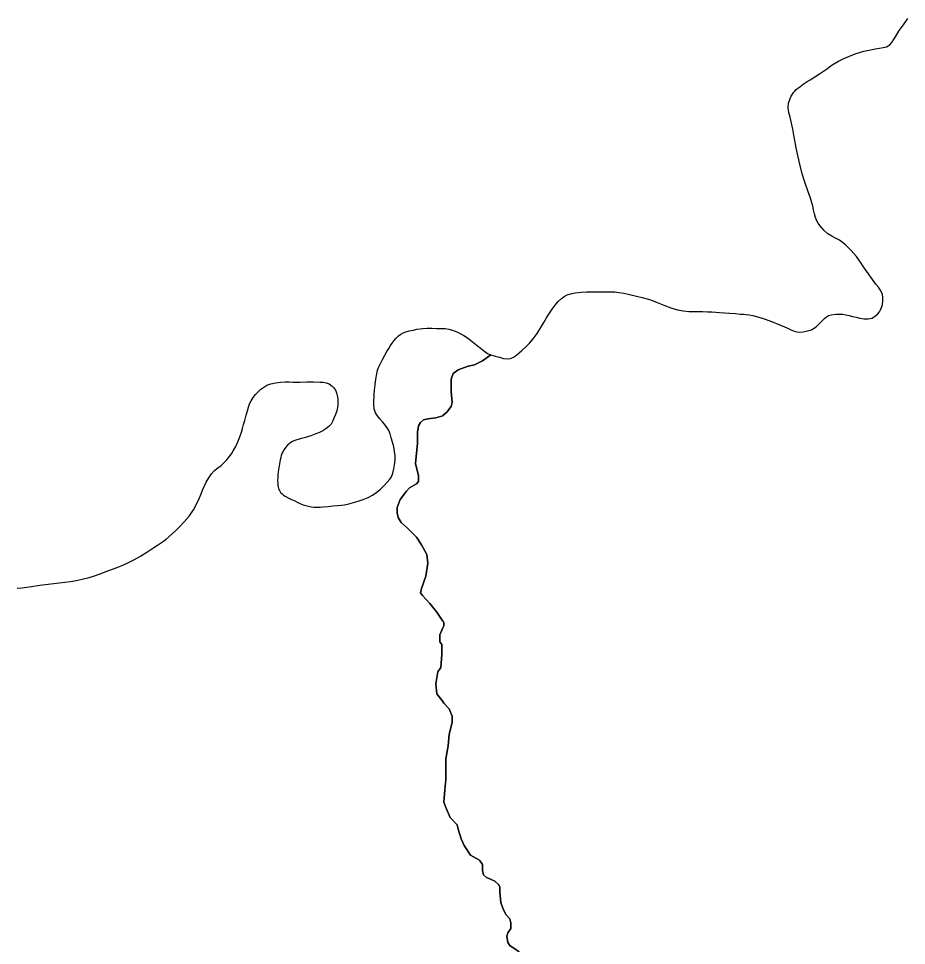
# Model space of a CAD drawing. Header units: inches. Extents: x 11258954 to 11313122, y 3645444 to 3695200.
# Drawn here: x 11272582 to 11273456, y 3690542 to 3691454 of the extents above; entities that cross this region are included whole.
import ezdxf

# ---------------------------------------------------------------- set-up
doc = ezdxf.new("R2010")
doc.units = ezdxf.units.IN
doc.header["$MEASUREMENT"] = 0
doc.layers.add('AnnexationHistory', color=183, linetype='Continuous')
doc.layers.add('ZipCode', color=108, linetype='Continuous')

msp = doc.modelspace()

# ---------------------------------------------------------------- linework, layer by layer
at = {"layer": 'AnnexationHistory'}
for points in [[(11273075, 3690535.75, 0), (11273066, 3690542.25, 0), (11273064, 3690545, 0), (11273063, 3690551.25, 0), (11273064, 3690554.5, 0), (11273067, 3690558.75, 0), (11273067, 3690564.5, 0), (11273066, 3690568.25, 0), (11273062, 3690572.5, 0), (11273059, 3690578.75, 0), (11273057, 3690584.5, 0), (11273056, 3690594.75, 0), (11273056, 3690599.5, 0), (11273055, 3690602, 0), (11273051, 3690605.5, 0), (11273047, 3690607.5, 0), (11273043, 3690609, 0), (11273040, 3690611.75, 0), (11273039, 3690616, 0), (11273039, 3690622, 0), (11273036, 3690626.25, 0), (11273027, 3690631, 0), (11273021, 3690640.5, 0), (11273018, 3690647, 0), (11273015, 3690656.75, 0), (11273014, 3690660.75, 0), (11273007, 3690668.25, 0), (11273003, 3690678, 0), (11273001, 3690683.25, 0), (11273002, 3690695.25, 0), (11273003, 3690705.25, 0), (11273003, 3690715.75, 0), (11273003, 3690726, 0), (11273005, 3690738.75, 0), (11273006, 3690750, 0), (11273009, 3690761.75, 0), (11273009, 3690768, 0), (11273006, 3690775, 0), (11273001, 3690780.5, 0), (11273000, 3690782.25, 0), (11272994, 3690790, 0), (11272993, 3690799.75, 0), (11272995, 3690811.5, 0), (11272998, 3690815.75, 0), (11272999, 3690828.5, 0), (11272999, 3690838.5, 0), (11272997, 3690841, 0), (11272997, 3690848, 0), (11273000, 3690854.75, 0), (11273001, 3690856.75, 0), (11273001, 3690860.25, 0), (11273000, 3690861.5, 0), (11272994, 3690870.25, 0), (11272987, 3690878.75, 0), (11272980, 3690886.5, 0), (11272978, 3690889.25, 0), (11272979, 3690893.5, 0), (11272983, 3690905.75, 0), (11272985, 3690918.5, 0), (11272984, 3690927, 0), (11272979, 3690936.5, 0), (11272974, 3690944, 0), (11272965, 3690952.75, 0), (11272959, 3690958.5, 0), (11272956, 3690963.5, 0), (11272955, 3690968, 0), (11272955, 3690973.25, 0), (11272958, 3690981, 0), (11272964, 3690989.25, 0), (11272967, 3690992.5, 0), (11272974, 3690996.5, 0), (11272976, 3690998.75, 0), (11272976, 3691004.5, 0), (11272973, 3691016.5, 0), (11272974, 3691026.75, 0), (11272975, 3691036.25, 0), (11272975, 3691047.25, 0), (11272976, 3691053.5, 0), (11272978, 3691057, 0), (11272981, 3691059.5, 0), (11272985, 3691060.5, 0), (11272993, 3691061.5, 0), (11273000, 3691063.5, 0), (11273000, 3691063.75, 0), (11273004, 3691067, 0), (11273008, 3691072.5, 0), (11273009, 3691076.5, 0), (11273008, 3691087.5, 0), (11273008, 3691099.5, 0), (11273010, 3691105, 0), (11273015, 3691108.75, 0), (11273025, 3691112.5, 0), (11273031, 3691113.5, 0), (11273039, 3691117.75, 0), (11273047.25, 3691123.4375, 0), (11273051.3125, 3691122.25, 0), (11273055.8125, 3691121.0625, 0), (11273059.6565, 3691120, 0), (11273063.1565, 3691119.5, 0), (11273066.469, 3691119.875, 0), (11273069.4375, 3691121.1875, 0), (11273072.3125, 3691123.125, 0), (11273075.0625, 3691125.5, 0), (11273077.6565, 3691127.875, 0), (11273081.5315, 3691131.5, 0), (11273085.1875, 3691135.0625, 0), (11273088.844, 3691139.25, 0), (11273092.8125, 3691144.625, 0), (11273096.5315, 3691150.375, 0), (11273099.375, 3691155.3125, 0), (11273101.9065, 3691159.875, 0), (11273104.7815, 3691164.5625, 0), (11273107.5, 3691168.5, 0), (11273110.469, 3691172.3125, 0), (11273113.5625, 3691175.875, 0), (11273116.75, 3691178.9375, 0), (11273119.3125, 3691180.875, 0), (11273122.219, 3691182.5, 0), (11273125.7815, 3691183.6875, 0), (11273130.3125, 3691184.5, 0), (11273136.4065, 3691185.125, 0), (11273141.219, 3691185.375, 0), (11273145.594, 3691185.375, 0), (11273151.094, 3691185.4375, 0), (11273169.1565, 3691185.5625, 0), (11273173.219, 3691185, 0), (11273178, 3691184.125, 0), (11273183.8125, 3691182.8125, 0), (11273190.719, 3691181.1875, 0), (11273196.2815, 3691179.875, 0), (11273201, 3691178.6875, 0), (11273205.344, 3691177.25, 0), (11273211.094, 3691174.9375, 0), (11273217.5315, 3691172.25, 0), (11273224.2815, 3691169.6875, 0), (11273230.875, 3691167.6875, 0), (11273236.5315, 3691166.6875, 0), (11273242.25, 3691166.3125, 0), (11273248.4375, 3691166.1875, 0), (11273255.625, 3691166.0625, 0), (11273260.5315, 3691165.875, 0), (11273264.844, 3691165.75, 0), (11273268.6875, 3691165.5, 0), (11273272.375, 3691165.25, 0), (11273277.25, 3691164.875, 0), (11273282.625, 3691164.4375, 0), (11273288.0315, 3691164.0625, 0), (11273293.125, 3691163.6875, 0), (11273295.844, 3691163.5, 0), (11273298.5625, 3691163.25, 0), (11273301.5625, 3691162.8125, 0), (11273305.094, 3691162.0625, 0), (11273311.219, 3691160.4375, 0), (11273316.375, 3691158.8125, 0), (11273320.875, 3691157.25, 0), (11273325.0625, 3691155.6875, 0), (11273328.5625, 3691154.3125, 0), (11273332.4065, 3691152.75, 0), (11273336.375, 3691151.0625, 0), (11273340.219, 3691149.3125, 0), (11273342.75, 3691148.1875, 0), (11273343.5, 3691147.8125, 0), (11273346.7815, 3691146.5625, 0), (11273350.4065, 3691145.9375, 0), (11273354.594, 3691146.125, 0), (11273357.719, 3691146.6875, 0), (11273360.4375, 3691147.375, 0), (11273362.8125, 3691148.25, 0), (11273364.9375, 3691149.3125, 0), (11273367.4065, 3691151.0625, 0), (11273369.875, 3691153.25, 0), (11273372.2815, 3691155.625, 0), (11273374.5315, 3691158.0625, 0), (11273376.0625, 3691159.6875, 0), (11273377.719, 3691161.0625, 0), (11273379.7815, 3691162.125, 0), (11273382.5, 3691162.875, 0), (11273386.875, 3691163.4375, 0), (11273390.5315, 3691163.5625, 0), (11273393.75, 3691163.375, 0), (11273396.875, 3691162.875, 0), (11273400.0315, 3691162.1875, 0), (11273403.375, 3691161.375, 0), (11273406.875, 3691160.5, 0), (11273410.4375, 3691159.6875, 0), (11273414.625, 3691158.9375, 0), (11273418.75, 3691158.8125, 0), (11273422.719, 3691159.6875, 0), (11273426.4065, 3691162.0625, 0), (11273428.3125, 3691164, 0), (11273429.844, 3691165.9375, 0), (11273431.0625, 3691167.9375, 0), (11273432, 3691170.0625, 0), (11273432.844, 3691173.1875, 0), (11273433.25, 3691176.5, 0), (11273433.25, 3691179.8125, 0), (11273432.7815, 3691182.8125, 0), (11273431.9375, 3691185.25, 0), (11273430.625, 3691187.5, 0), (11273428.7815, 3691190, 0), (11273426.4065, 3691193.1875, 0), (11273421.344, 3691200.0625, 0), (11273417.5, 3691205.5625, 0), (11273414.3125, 3691210.25, 0), (11273411.25, 3691214.75, 0), (11273407.125, 3691220.375, 0), (11273402.1565, 3691226.3125, 0), (11273396.5315, 3691231.875, 0), (11273390.5, 3691236.3125, 0), (11273386.75, 3691238.3125, 0), (11273382.969, 3691240.1875, 0), (11273379.1565, 3691242.5625, 0), (11273375.3125, 3691245.875, 0), (11273372.969, 3691248.4375, 0), (11273371, 3691250.8125, 0), (11273369.4065, 3691253.125, 0), (11273368.1565, 3691255.4375, 0), (11273366.9375, 3691258.625, 0), (11273365.9065, 3691262.25, 0), (11273365.0315, 3691266.0625, 0), (11273364.1565, 3691269.8125, 0), (11273361.9375, 3691277.5625, 0), (11273359.375, 3691284.8125, 0), (11273356.594, 3691292.5625, 0), (11273353.7815, 3691301.75, 0), (11273351.3125, 3691311.3125, 0), (11273349.4065, 3691319.75, 0), (11273347.875, 3691327.375, 0), (11273346.594, 3691334.4375, 0), (11273345.625, 3691339.6875, 0), (11273344.5, 3691345.5, 0), (11273343.219, 3691351.5625, 0), (11273341.8125, 3691357.5625, 0), (11273340.719, 3691362.125, 0), (11273340.0315, 3691366.5625, 0), (11273340.25, 3691371.125, 0), (11273341.8125, 3691375.9375, 0), (11273342.9375, 3691378.125, 0), (11273344.125, 3691380, 0), (11273345.344, 3691381.625, 0), (11273346.594, 3691383.125, 0), (11273348, 3691384.5625, 0), (11273349.625, 3691386, 0), (11273351.344, 3691387.4375, 0), (11273352.969, 3691388.6875, 0), (11273354.7815, 3691390, 0), (11273356.6565, 3691391.25, 0), (11273358.844, 3691392.5625, 0), (11273361.75, 3691394.3125, 0), (11273370.8125, 3691400.0625, 0), (11273377.5625, 3691404.75, 0), (11273383.375, 3691408.8125, 0), (11273389.6875, 3691412.625, 0), (11273394.844, 3691415.25, 0), (11273400.3125, 3691417.625, 0), (11273405.875, 3691419.75, 0), (11273411.25, 3691421.4375, 0), (11273414.5, 3691422.25, 0), (11273417.8125, 3691422.9375, 0), (11273421.4375, 3691423.6875, 0), (11273425.594, 3691424.625, 0), (11273429.875, 3691425.375, 0), (11273433.625, 3691425.875, 0), (11273436.969, 3691426.75, 0), (11273439.969, 3691428.625, 0), (11273441.6565, 3691430.4375, 0), (11273442.6565, 3691431.8125, 0), (11273443.094, 3691432.4375, 0), (11273444.375, 3691434.5, 0), (11273445.5625, 3691436.5625, 0), (11273449.375, 3691442.625, 0), (11273453.469, 3691448.4375, 0), (11273457.7815, 3691454.5, 0)], [(11272580.6565, 3690893.6875, 0), (11272585.625, 3690894.3125, 0), (11272590.219, 3690894.9375, 0), (11272594.844, 3690895.625, 0), (11272602.9065, 3690896.6875, 0), (11272611.2815, 3690897.6875, 0), (11272619.594, 3690898.6875, 0), (11272627.5625, 3690899.625, 0), (11272633.1565, 3690900.375, 0), (11272638.75, 3690901.25, 0), (11272644.75, 3690902.5625, 0), (11272651.5, 3690904.4375, 0), (11272656.844, 3690906.125, 0), (11272661.5, 3690907.75, 0), (11272665.75, 3690909.25, 0), (11272669.875, 3690910.8125, 0), (11272674.6875, 3690912.625, 0), (11272679.7815, 3690914.5625, 0), (11272684.875, 3690916.625, 0), (11272689.8125, 3690918.8125, 0), (11272696.094, 3690921.9375, 0), (11272702.094, 3690925.4375, 0), (11272708.344, 3690929.375, 0), (11272715.344, 3690933.9375, 0), (11272718.7815, 3690936.1875, 0), (11272721.875, 3690938.1875, 0), (11272724.6875, 3690940.0625, 0), (11272727.3125, 3690941.9375, 0), (11272730.5, 3690944.5625, 0), (11272733.719, 3690947.5, 0), (11272736.969, 3690950.6875, 0), (11272740.094, 3690953.875, 0), (11272745.219, 3690959.25, 0), (11272749.9375, 3690964.75, 0), (11272754.2815, 3690971, 0), (11272758.4375, 3690978.625, 0), (11272760.344, 3690982.875, 0), (11272761.875, 3690986.625, 0), (11272763.2815, 3690990.1875, 0), (11272764.8125, 3690993.8125, 0), (11272766.9375, 3690998.1875, 0), (11272769.4065, 3691002.5, 0), (11272772.1565, 3691006.5, 0), (11272775.1875, 3691009.75, 0), (11272777.125, 3691011.3125, 0), (11272779.219, 3691012.8125, 0), (11272781.469, 3691014.625, 0), (11272783.969, 3691016.9375, 0), (11272787.125, 3691020.3125, 0), (11272789.625, 3691023.1875, 0), (11272791.6875, 3691025.9375, 0), (11272793.5625, 3691028.9375, 0), (11272795.9065, 3691033.3125, 0), (11272798.0315, 3691038, 0), (11272799.9375, 3691042.6875, 0), (11272801.5315, 3691047.25, 0), (11272802.6565, 3691051, 0), (11272803.6565, 3691054.8125, 0), (11272804.8125, 3691059, 0), (11272806.3125, 3691064, 0), (11272807.5625, 3691068.3125, 0), (11272808.5315, 3691071.9375, 0), (11272809.625, 3691075.1875, 0), (11272811.125, 3691078.375, 0), (11272813.125, 3691081.4375, 0), (11272815.469, 3691084.375, 0), (11272818.0315, 3691087.125, 0), (11272820.6875, 3691089.5625, 0), (11272823.5315, 3691091.8125, 0), (11272826.6565, 3691093.5625, 0), (11272830.4065, 3691095, 0), (11272835.0625, 3691095.9375, 0), (11272840.25, 3691096.5625, 0), (11272844.5315, 3691096.8125, 0), (11272848.4375, 3691096.8125, 0), (11272852.594, 3691096.75, 0), (11272859.219, 3691096.75, 0), (11272865.8125, 3691096.875, 0), (11272872.375, 3691096.875, 0), (11272878.9375, 3691096.75, 0), (11272882.094, 3691096.5, 0), (11272885.1565, 3691095.9375, 0), (11272888.125, 3691094.8125, 0), (11272890.9065, 3691092.75, 0), (11272892.219, 3691091.4375, 0), (11272893.3125, 3691090.125, 0), (11272894.1875, 3691088.75, 0), (11272894.9065, 3691087.1875, 0), (11272895.6565, 3691084.75, 0), (11272896.125, 3691082.25, 0), (11272896.375, 3691079.875, 0), (11272896.5, 3691077.5625, 0), (11272896.5, 3691074.5625, 0), (11272896.1875, 3691071.625, 0), (11272895.4375, 3691068.4375, 0), (11272894.094, 3691064.8125, 0), (11272892.594, 3691061.125, 0), (11272891.3125, 3691058, 0), (11272889.844, 3691055.3125, 0), (11272887.719, 3691052.875, 0), (11272884.7815, 3691050.5625, 0), (11272881.6565, 3691048.625, 0), (11272878.344, 3691047.0625, 0), (11272874.969, 3691045.6875, 0), (11272869.875, 3691043.875, 0), (11272864.6875, 3691042.25, 0), (11272859.469, 3691040.75, 0), (11272854.219, 3691039.3125, 0), (11272851.875, 3691038.1875, 0), (11272850.094, 3691037.0625, 0), (11272848.625, 3691036.0625, 0), (11272846.9375, 3691034.625, 0), (11272845.1875, 3691032.5, 0), (11272843.5315, 3691030.25, 0), (11272842.219, 3691028.125, 0), (11272841.4375, 3691026.4375, 0), (11272840.8125, 3691024.4375, 0), (11272840.2815, 3691022.3125, 0), (11272839.844, 3691020.125, 0), (11272839.094, 3691016.0625, 0), (11272838.4375, 3691012.125, 0), (11272837.875, 3691008.4375, 0), (11272837.4375, 3691004.9375, 0), (11272837.25, 3691002.5, 0), (11272837.1875, 3690999.75, 0), (11272837.25, 3690997, 0), (11272837.4375, 3690994.5625, 0), (11272837.625, 3690993.4375, 0), (11272837.969, 3690992.25, 0), (11272838.4375, 3690991, 0), (11272839.0315, 3690989.8125, 0), (11272840.1875, 3690988.125, 0), (11272841.5315, 3690986.625, 0), (11272843.0315, 3690985.3125, 0), (11272844.625, 3690984.25, 0), (11272847.6565, 3690982.6875, 0), (11272851.0315, 3690981.1875, 0), (11272854.1875, 3690979.8125, 0), (11272856.594, 3690978.625, 0), (11272859.125, 3690977.3125, 0), (11272862.469, 3690975.9375, 0), (11272866.2815, 3690974.75, 0), (11272870.1565, 3690973.875, 0), (11272873.25, 3690973.5, 0), (11272876.219, 3690973.5, 0), (11272879.1565, 3690973.625, 0), (11272882.125, 3690973.875, 0), (11272886.844, 3690974.3125, 0), (11272891.719, 3690974.8125, 0), (11272896.1875, 3690975.1875, 0), (11272899.6875, 3690975.4375, 0), (11272903, 3690975.875, 0), (11272907.1875, 3690976.8125, 0), (11272911.7815, 3690978.0625, 0), (11272916.4375, 3690979.4375, 0), (11272921.5315, 3690981.125, 0), (11272926.219, 3690983, 0), (11272930.594, 3690985.25, 0), (11272934.8125, 3690988.1875, 0), (11272938.5, 3690991.4375, 0), (11272942, 3690994.9375, 0), (11272945.094, 3690998.25, 0), (11272947.5625, 3691001, 0), (11272949.1875, 3691003.5625, 0), (11272950.5625, 3691007.125, 0), (11272951.625, 3691011.1875, 0), (11272952.375, 3691015.3125, 0), (11272952.844, 3691019.8125, 0), (11272952.875, 3691024, 0), (11272952.4375, 3691028.3125, 0), (11272951.5625, 3691032.875, 0), (11272950.4065, 3691037.5, 0), (11272949.1565, 3691041.875, 0), (11272947.9065, 3691045.8125, 0), (11272946.7815, 3691048.875, 0), (11272945.7815, 3691050.75, 0), (11272944.25, 3691053, 0), (11272942.4065, 3691055.3125, 0), (11272940.4065, 3691057.625, 0), (11272937.75, 3691060.5625, 0), (11272935.4375, 3691063.4375, 0), (11272933.594, 3691066.5625, 0), (11272932.4065, 3691070.375, 0), (11272931.969, 3691074.4375, 0), (11272931.969, 3691078.375, 0), (11272932.1875, 3691081.9375, 0), (11272932.4065, 3691084.75, 0), (11272932.6565, 3691088.8125, 0), (11272933.1565, 3691093.9375, 0), (11272933.875, 3691099.5, 0), (11272934.8125, 3691104.75, 0), (11272935.719, 3691108.3125, 0), (11272936.844, 3691111.6875, 0), (11272938.375, 3691115.125, 0), (11272940.4065, 3691119.0625, 0), (11272942.6565, 3691123.125, 0), (11272944.719, 3691126.625, 0), (11272946.625, 3691129.75, 0), (11272948.375, 3691132.625, 0), (11272949.969, 3691135, 0), (11272951.9065, 3691137.5625, 0), (11272954.094, 3691140.0625, 0), (11272956.344, 3691142.25, 0), (11272958.4375, 3691143.875, 0), (11272960.719, 3691145.125, 0), (11272963.4065, 3691146.125, 0), (11272966.719, 3691147, 0), (11272970.875, 3691147.9375, 0), (11272974.4065, 3691148.625, 0), (11272977.5, 3691149.125, 0), (11272980.2815, 3691149.4375, 0), (11272984.3125, 3691149.6875, 0), (11272989, 3691149.6875, 0), (11272993.9065, 3691149.5625, 0), (11272998.6565, 3691149.4375, 0), (11273002.3125, 3691149.3125, 0), (11273005.844, 3691148.875, 0), (11273009.5625, 3691147.9375, 0), (11273013.8125, 3691146.1875, 0), (11273017.5315, 3691144.3125, 0), (11273020.625, 3691142.5625, 0), (11273023.2815, 3691140.8125, 0), (11273025.7815, 3691139.0625, 0), (11273028.844, 3691136.6875, 0), (11273032.094, 3691134, 0), (11273035.375, 3691131.3125, 0), (11273036.219, 3691130.625, 0), (11273038.5625, 3691128.6875, 0), (11273041.219, 3691126.6875, 0), (11273044, 3691124.9375, 0), (11273047.25, 3691123.4375, 0), (11273039, 3691117.75, 0), (11273031, 3691113.5, 0), (11273025, 3691112.5, 0), (11273015, 3691108.75, 0), (11273010, 3691105, 0), (11273008, 3691099.5, 0), (11273008, 3691087.5, 0), (11273009, 3691076.5, 0), (11273008, 3691072.5, 0), (11273004, 3691067, 0), (11273000, 3691063.75, 0), (11273000, 3691063.5, 0), (11272993, 3691061.5, 0), (11272985, 3691060.5, 0), (11272981, 3691059.5, 0), (11272978, 3691057, 0), (11272976, 3691053.5, 0), (11272975, 3691047.25, 0), (11272975, 3691036.25, 0), (11272974, 3691026.75, 0), (11272973, 3691016.5, 0), (11272976, 3691004.5, 0), (11272976, 3690998.75, 0), (11272974, 3690996.5, 0), (11272967, 3690992.5, 0), (11272964, 3690989.25, 0), (11272958, 3690981, 0), (11272955, 3690973.25, 0), (11272955, 3690968, 0), (11272956, 3690963.5, 0), (11272959, 3690958.5, 0), (11272965, 3690952.75, 0), (11272974, 3690944, 0), (11272979, 3690936.5, 0), (11272984, 3690927, 0), (11272985, 3690918.5, 0), (11272983, 3690905.75, 0), (11272979, 3690893.5, 0), (11272978, 3690889.25, 0), (11272980, 3690886.5, 0), (11272987, 3690878.75, 0), (11272994, 3690870.25, 0), (11273000, 3690861.5, 0), (11273001, 3690860.25, 0), (11273001, 3690856.75, 0), (11273000, 3690854.75, 0), (11272997, 3690848, 0), (11272997, 3690841, 0), (11272999, 3690838.5, 0), (11272999, 3690828.5, 0), (11272998, 3690815.75, 0), (11272995, 3690811.5, 0), (11272993, 3690799.75, 0), (11272994, 3690790, 0), (11273000, 3690782.25, 0), (11273001, 3690780.5, 0), (11273006, 3690775, 0), (11273009, 3690768, 0), (11273009, 3690761.75, 0), (11273006, 3690750, 0), (11273005, 3690738.75, 0), (11273003, 3690726, 0), (11273003, 3690715.75, 0), (11273003, 3690705.25, 0), (11273002, 3690695.25, 0), (11273001, 3690683.25, 0), (11273003, 3690678, 0), (11273007, 3690668.25, 0), (11273014, 3690660.75, 0), (11273015, 3690656.75, 0), (11273018, 3690647, 0), (11273021, 3690640.5, 0), (11273027, 3690631, 0), (11273036, 3690626.25, 0), (11273039, 3690622, 0), (11273039, 3690616, 0), (11273040, 3690611.75, 0), (11273043, 3690609, 0), (11273047, 3690607.5, 0), (11273051, 3690605.5, 0), (11273055, 3690602, 0), (11273056, 3690599.5, 0), (11273056, 3690594.75, 0), (11273057, 3690584.5, 0), (11273059, 3690578.75, 0), (11273062, 3690572.5, 0), (11273066, 3690568.25, 0), (11273067, 3690564.5, 0), (11273067, 3690558.75, 0), (11273064, 3690554.5, 0), (11273063, 3690551.25, 0), (11273064, 3690545, 0), (11273066, 3690542.25, 0), (11273075, 3690535.75, 0)]]:
    msp.add_polyline3d(points, dxfattribs=at)
at = {"layer": 'ZipCode'}
msp.add_polyline3d([(11272580.6565, 3690893.6875, 0), (11272585.625, 3690894.3125, 0), (11272590.219, 3690894.9375, 0), (11272594.844, 3690895.625, 0), (11272602.9065, 3690896.6875, 0), (11272611.2815, 3690897.6875, 0), (11272619.594, 3690898.6875, 0), (11272627.5625, 3690899.625, 0), (11272633.1565, 3690900.375, 0), (11272638.75, 3690901.25, 0), (11272644.75, 3690902.5625, 0), (11272651.5, 3690904.4375, 0), (11272656.844, 3690906.125, 0), (11272661.5, 3690907.75, 0), (11272665.75, 3690909.25, 0), (11272669.875, 3690910.8125, 0), (11272674.6875, 3690912.625, 0), (11272679.7815, 3690914.5625, 0), (11272684.875, 3690916.625, 0), (11272689.8125, 3690918.8125, 0), (11272696.094, 3690921.9375, 0), (11272702.094, 3690925.4375, 0), (11272708.344, 3690929.375, 0), (11272715.344, 3690933.9375, 0), (11272718.7815, 3690936.1875, 0), (11272721.875, 3690938.1875, 0), (11272724.6875, 3690940.0625, 0), (11272727.3125, 3690941.9375, 0), (11272730.5, 3690944.5625, 0), (11272733.719, 3690947.5, 0), (11272736.969, 3690950.6875, 0), (11272740.094, 3690953.875, 0), (11272745.219, 3690959.25, 0), (11272749.9375, 3690964.75, 0), (11272754.2815, 3690971, 0), (11272758.4375, 3690978.625, 0), (11272760.344, 3690982.875, 0), (11272761.875, 3690986.625, 0), (11272763.2815, 3690990.1875, 0), (11272764.8125, 3690993.8125, 0), (11272766.9375, 3690998.1875, 0), (11272769.4065, 3691002.5, 0), (11272772.1565, 3691006.5, 0), (11272775.1875, 3691009.75, 0), (11272777.125, 3691011.3125, 0), (11272779.219, 3691012.8125, 0), (11272781.469, 3691014.625, 0), (11272783.969, 3691016.9375, 0), (11272787.125, 3691020.3125, 0), (11272789.625, 3691023.1875, 0), (11272791.6875, 3691025.9375, 0), (11272793.5625, 3691028.9375, 0), (11272795.9065, 3691033.3125, 0), (11272798.0315, 3691038, 0), (11272799.9375, 3691042.6875, 0), (11272801.5315, 3691047.25, 0), (11272802.6565, 3691051, 0), (11272803.6565, 3691054.8125, 0), (11272804.8125, 3691059, 0), (11272806.3125, 3691064, 0), (11272807.5625, 3691068.3125, 0), (11272808.5315, 3691071.9375, 0), (11272809.625, 3691075.1875, 0), (11272811.125, 3691078.375, 0), (11272813.125, 3691081.4375, 0), (11272815.469, 3691084.375, 0), (11272818.0315, 3691087.125, 0), (11272820.6875, 3691089.5625, 0), (11272823.5315, 3691091.8125, 0), (11272826.6565, 3691093.5625, 0), (11272830.4065, 3691095, 0), (11272835.0625, 3691095.9375, 0), (11272840.25, 3691096.5625, 0), (11272844.5315, 3691096.8125, 0), (11272848.4375, 3691096.8125, 0), (11272852.594, 3691096.75, 0), (11272859.219, 3691096.75, 0), (11272865.8125, 3691096.875, 0), (11272872.375, 3691096.875, 0), (11272878.9375, 3691096.75, 0), (11272882.094, 3691096.5, 0), (11272885.1565, 3691095.9375, 0), (11272888.125, 3691094.8125, 0), (11272890.9065, 3691092.75, 0), (11272892.219, 3691091.4375, 0), (11272893.3125, 3691090.125, 0), (11272894.1875, 3691088.75, 0), (11272894.9065, 3691087.1875, 0), (11272895.6565, 3691084.75, 0), (11272896.125, 3691082.25, 0), (11272896.375, 3691079.875, 0), (11272896.5, 3691077.5625, 0), (11272896.5, 3691074.5625, 0), (11272896.1875, 3691071.625, 0), (11272895.4375, 3691068.4375, 0), (11272894.094, 3691064.8125, 0), (11272892.594, 3691061.125, 0), (11272891.3125, 3691058, 0), (11272889.844, 3691055.3125, 0), (11272887.719, 3691052.875, 0), (11272884.7815, 3691050.5625, 0), (11272881.6565, 3691048.625, 0), (11272878.344, 3691047.0625, 0), (11272874.969, 3691045.6875, 0), (11272869.875, 3691043.875, 0), (11272864.6875, 3691042.25, 0), (11272859.469, 3691040.75, 0), (11272854.219, 3691039.3125, 0), (11272851.875, 3691038.1875, 0), (11272850.094, 3691037.0625, 0), (11272848.625, 3691036.0625, 0), (11272846.9375, 3691034.625, 0), (11272845.1875, 3691032.5, 0), (11272843.5315, 3691030.25, 0), (11272842.219, 3691028.125, 0), (11272841.4375, 3691026.4375, 0), (11272840.8125, 3691024.4375, 0), (11272840.2815, 3691022.3125, 0), (11272839.844, 3691020.125, 0), (11272839.094, 3691016.0625, 0), (11272838.4375, 3691012.125, 0), (11272837.875, 3691008.4375, 0), (11272837.4375, 3691004.9375, 0), (11272837.25, 3691002.5, 0), (11272837.1875, 3690999.75, 0), (11272837.25, 3690997, 0), (11272837.4375, 3690994.5625, 0), (11272837.625, 3690993.4375, 0), (11272837.969, 3690992.25, 0), (11272838.4375, 3690991, 0), (11272839.0315, 3690989.8125, 0), (11272840.1875, 3690988.125, 0), (11272841.5315, 3690986.625, 0), (11272843.0315, 3690985.3125, 0), (11272844.625, 3690984.25, 0), (11272847.6565, 3690982.6875, 0), (11272851.0315, 3690981.1875, 0), (11272854.1875, 3690979.8125, 0), (11272856.594, 3690978.625, 0), (11272859.125, 3690977.3125, 0), (11272862.469, 3690975.9375, 0), (11272866.2815, 3690974.75, 0), (11272870.1565, 3690973.875, 0), (11272873.25, 3690973.5, 0), (11272876.219, 3690973.5, 0), (11272879.1565, 3690973.625, 0), (11272882.125, 3690973.875, 0), (11272886.844, 3690974.3125, 0), (11272891.719, 3690974.8125, 0), (11272896.1875, 3690975.1875, 0), (11272899.6875, 3690975.4375, 0), (11272903, 3690975.875, 0), (11272907.1875, 3690976.8125, 0), (11272911.7815, 3690978.0625, 0), (11272916.4375, 3690979.4375, 0), (11272921.5315, 3690981.125, 0), (11272926.219, 3690983, 0), (11272930.594, 3690985.25, 0), (11272934.8125, 3690988.1875, 0), (11272938.5, 3690991.4375, 0), (11272942, 3690994.9375, 0), (11272945.094, 3690998.25, 0), (11272947.5625, 3691001, 0), (11272949.1875, 3691003.5625, 0), (11272950.5625, 3691007.125, 0), (11272951.625, 3691011.1875, 0), (11272952.375, 3691015.3125, 0), (11272952.844, 3691019.8125, 0), (11272952.875, 3691024, 0), (11272952.4375, 3691028.3125, 0), (11272951.5625, 3691032.875, 0), (11272950.4065, 3691037.5, 0), (11272949.1565, 3691041.875, 0), (11272947.9065, 3691045.8125, 0), (11272946.7815, 3691048.875, 0), (11272945.7815, 3691050.75, 0), (11272944.25, 3691053, 0), (11272942.4065, 3691055.3125, 0), (11272940.4065, 3691057.625, 0), (11272937.75, 3691060.5625, 0), (11272935.4375, 3691063.4375, 0), (11272933.594, 3691066.5625, 0), (11272932.4065, 3691070.375, 0), (11272931.969, 3691074.4375, 0), (11272931.969, 3691078.375, 0), (11272932.1875, 3691081.9375, 0), (11272932.4065, 3691084.75, 0), (11272932.6565, 3691088.8125, 0), (11272933.1565, 3691093.9375, 0), (11272933.875, 3691099.5, 0), (11272934.8125, 3691104.75, 0), (11272935.719, 3691108.3125, 0), (11272936.844, 3691111.6875, 0), (11272938.375, 3691115.125, 0), (11272940.4065, 3691119.0625, 0), (11272942.6565, 3691123.125, 0), (11272944.719, 3691126.625, 0), (11272946.625, 3691129.75, 0), (11272948.375, 3691132.625, 0), (11272949.969, 3691135, 0), (11272951.9065, 3691137.5625, 0), (11272954.094, 3691140.0625, 0), (11272956.344, 3691142.25, 0), (11272958.4375, 3691143.875, 0), (11272960.719, 3691145.125, 0), (11272963.4065, 3691146.125, 0), (11272966.719, 3691147, 0), (11272970.875, 3691147.9375, 0), (11272974.4065, 3691148.625, 0), (11272977.5, 3691149.125, 0), (11272980.2815, 3691149.4375, 0), (11272984.3125, 3691149.6875, 0), (11272989, 3691149.6875, 0), (11272993.9065, 3691149.5625, 0), (11272998.6565, 3691149.4375, 0), (11273002.3125, 3691149.3125, 0), (11273005.844, 3691148.875, 0), (11273009.5625, 3691147.9375, 0), (11273013.8125, 3691146.1875, 0), (11273017.5315, 3691144.3125, 0), (11273020.625, 3691142.5625, 0), (11273023.2815, 3691140.8125, 0), (11273025.7815, 3691139.0625, 0), (11273028.844, 3691136.6875, 0), (11273032.094, 3691134, 0), (11273035.375, 3691131.3125, 0), (11273036.219, 3691130.625, 0), (11273038.5625, 3691128.6875, 0), (11273041.219, 3691126.6875, 0), (11273044, 3691124.9375, 0), (11273047.25, 3691123.4375, 0), (11273051.3125, 3691122.25, 0), (11273055.8125, 3691121.0625, 0), (11273059.6565, 3691120, 0), (11273063.1565, 3691119.5, 0), (11273066.469, 3691119.875, 0), (11273069.4375, 3691121.1875, 0), (11273072.3125, 3691123.125, 0), (11273075.0625, 3691125.5, 0), (11273077.6565, 3691127.875, 0), (11273081.5315, 3691131.5, 0), (11273085.1875, 3691135.0625, 0), (11273088.844, 3691139.25, 0), (11273092.8125, 3691144.625, 0), (11273096.5315, 3691150.375, 0), (11273099.375, 3691155.3125, 0), (11273101.9065, 3691159.875, 0), (11273104.7815, 3691164.5625, 0), (11273107.5, 3691168.5, 0), (11273110.469, 3691172.3125, 0), (11273113.5625, 3691175.875, 0), (11273116.75, 3691178.9375, 0), (11273119.3125, 3691180.875, 0), (11273122.219, 3691182.5, 0), (11273125.7815, 3691183.6875, 0), (11273130.3125, 3691184.5, 0), (11273136.4065, 3691185.125, 0), (11273141.219, 3691185.375, 0), (11273145.594, 3691185.375, 0), (11273151.094, 3691185.4375, 0), (11273169.1565, 3691185.5625, 0), (11273173.219, 3691185, 0), (11273178, 3691184.125, 0), (11273183.8125, 3691182.8125, 0), (11273190.719, 3691181.1875, 0), (11273196.2815, 3691179.875, 0), (11273201, 3691178.6875, 0), (11273205.344, 3691177.25, 0), (11273211.094, 3691174.9375, 0), (11273217.5315, 3691172.25, 0), (11273224.2815, 3691169.6875, 0), (11273230.875, 3691167.6875, 0), (11273236.5315, 3691166.6875, 0), (11273242.25, 3691166.3125, 0), (11273248.4375, 3691166.1875, 0), (11273255.625, 3691166.0625, 0), (11273260.5315, 3691165.875, 0), (11273264.844, 3691165.75, 0), (11273268.6875, 3691165.5, 0), (11273272.375, 3691165.25, 0), (11273277.25, 3691164.875, 0), (11273282.625, 3691164.4375, 0), (11273288.0315, 3691164.0625, 0), (11273293.125, 3691163.6875, 0), (11273295.844, 3691163.5, 0), (11273298.5625, 3691163.25, 0), (11273301.5625, 3691162.8125, 0), (11273305.094, 3691162.0625, 0), (11273311.219, 3691160.4375, 0), (11273316.375, 3691158.8125, 0), (11273320.875, 3691157.25, 0), (11273325.0625, 3691155.6875, 0), (11273328.5625, 3691154.3125, 0), (11273332.4065, 3691152.75, 0), (11273336.375, 3691151.0625, 0), (11273340.219, 3691149.3125, 0), (11273342.75, 3691148.1875, 0), (11273343.5, 3691147.8125, 0), (11273346.7815, 3691146.5625, 0), (11273350.4065, 3691145.9375, 0), (11273354.594, 3691146.125, 0), (11273357.719, 3691146.6875, 0), (11273360.4375, 3691147.375, 0), (11273362.8125, 3691148.25, 0), (11273364.9375, 3691149.3125, 0), (11273367.4065, 3691151.0625, 0), (11273369.875, 3691153.25, 0), (11273372.2815, 3691155.625, 0), (11273374.5315, 3691158.0625, 0), (11273376.0625, 3691159.6875, 0), (11273377.719, 3691161.0625, 0), (11273379.7815, 3691162.125, 0), (11273382.5, 3691162.875, 0), (11273386.875, 3691163.4375, 0), (11273390.5315, 3691163.5625, 0), (11273393.75, 3691163.375, 0), (11273396.875, 3691162.875, 0), (11273400.0315, 3691162.1875, 0), (11273403.375, 3691161.375, 0), (11273406.875, 3691160.5, 0), (11273410.4375, 3691159.6875, 0), (11273414.625, 3691158.9375, 0), (11273418.75, 3691158.8125, 0), (11273422.719, 3691159.6875, 0), (11273426.4065, 3691162.0625, 0), (11273428.3125, 3691164, 0), (11273429.844, 3691165.9375, 0), (11273431.0625, 3691167.9375, 0), (11273432, 3691170.0625, 0), (11273432.844, 3691173.1875, 0), (11273433.25, 3691176.5, 0), (11273433.25, 3691179.8125, 0), (11273432.7815, 3691182.8125, 0), (11273431.9375, 3691185.25, 0), (11273430.625, 3691187.5, 0), (11273428.7815, 3691190, 0), (11273426.4065, 3691193.1875, 0), (11273421.344, 3691200.0625, 0), (11273417.5, 3691205.5625, 0), (11273414.3125, 3691210.25, 0), (11273411.25, 3691214.75, 0), (11273407.125, 3691220.375, 0), (11273402.1565, 3691226.3125, 0), (11273396.5315, 3691231.875, 0), (11273390.5, 3691236.3125, 0), (11273386.75, 3691238.3125, 0), (11273382.969, 3691240.1875, 0), (11273379.1565, 3691242.5625, 0), (11273375.3125, 3691245.875, 0), (11273372.969, 3691248.4375, 0), (11273371, 3691250.8125, 0), (11273369.4065, 3691253.125, 0), (11273368.1565, 3691255.4375, 0), (11273366.9375, 3691258.625, 0), (11273365.9065, 3691262.25, 0), (11273365.0315, 3691266.0625, 0), (11273364.1565, 3691269.8125, 0), (11273361.9375, 3691277.5625, 0), (11273359.375, 3691284.8125, 0), (11273356.594, 3691292.5625, 0), (11273353.7815, 3691301.75, 0), (11273351.3125, 3691311.3125, 0), (11273349.4065, 3691319.75, 0), (11273347.875, 3691327.375, 0), (11273346.594, 3691334.4375, 0), (11273345.625, 3691339.6875, 0), (11273344.5, 3691345.5, 0), (11273343.219, 3691351.5625, 0), (11273341.8125, 3691357.5625, 0), (11273340.719, 3691362.125, 0), (11273340.0315, 3691366.5625, 0), (11273340.25, 3691371.125, 0), (11273341.8125, 3691375.9375, 0), (11273342.9375, 3691378.125, 0), (11273344.125, 3691380, 0), (11273345.344, 3691381.625, 0), (11273346.594, 3691383.125, 0), (11273348, 3691384.5625, 0), (11273349.625, 3691386, 0), (11273351.344, 3691387.4375, 0), (11273352.969, 3691388.6875, 0), (11273354.7815, 3691390, 0), (11273356.6565, 3691391.25, 0), (11273358.844, 3691392.5625, 0), (11273361.75, 3691394.3125, 0), (11273370.8125, 3691400.0625, 0), (11273377.5625, 3691404.75, 0), (11273383.375, 3691408.8125, 0), (11273389.6875, 3691412.625, 0), (11273394.844, 3691415.25, 0), (11273400.3125, 3691417.625, 0), (11273405.875, 3691419.75, 0), (11273411.25, 3691421.4375, 0), (11273414.5, 3691422.25, 0), (11273417.8125, 3691422.9375, 0), (11273421.4375, 3691423.6875, 0), (11273425.594, 3691424.625, 0), (11273429.875, 3691425.375, 0), (11273433.625, 3691425.875, 0), (11273436.969, 3691426.75, 0), (11273439.969, 3691428.625, 0), (11273441.6565, 3691430.4375, 0), (11273442.6565, 3691431.8125, 0), (11273443.094, 3691432.4375, 0), (11273444.375, 3691434.5, 0), (11273445.5625, 3691436.5625, 0), (11273449.375, 3691442.625, 0), (11273453.469, 3691448.4375, 0), (11273457.7815, 3691454.5, 0)], dxfattribs=at)

doc.saveas('drawing.dxf')
